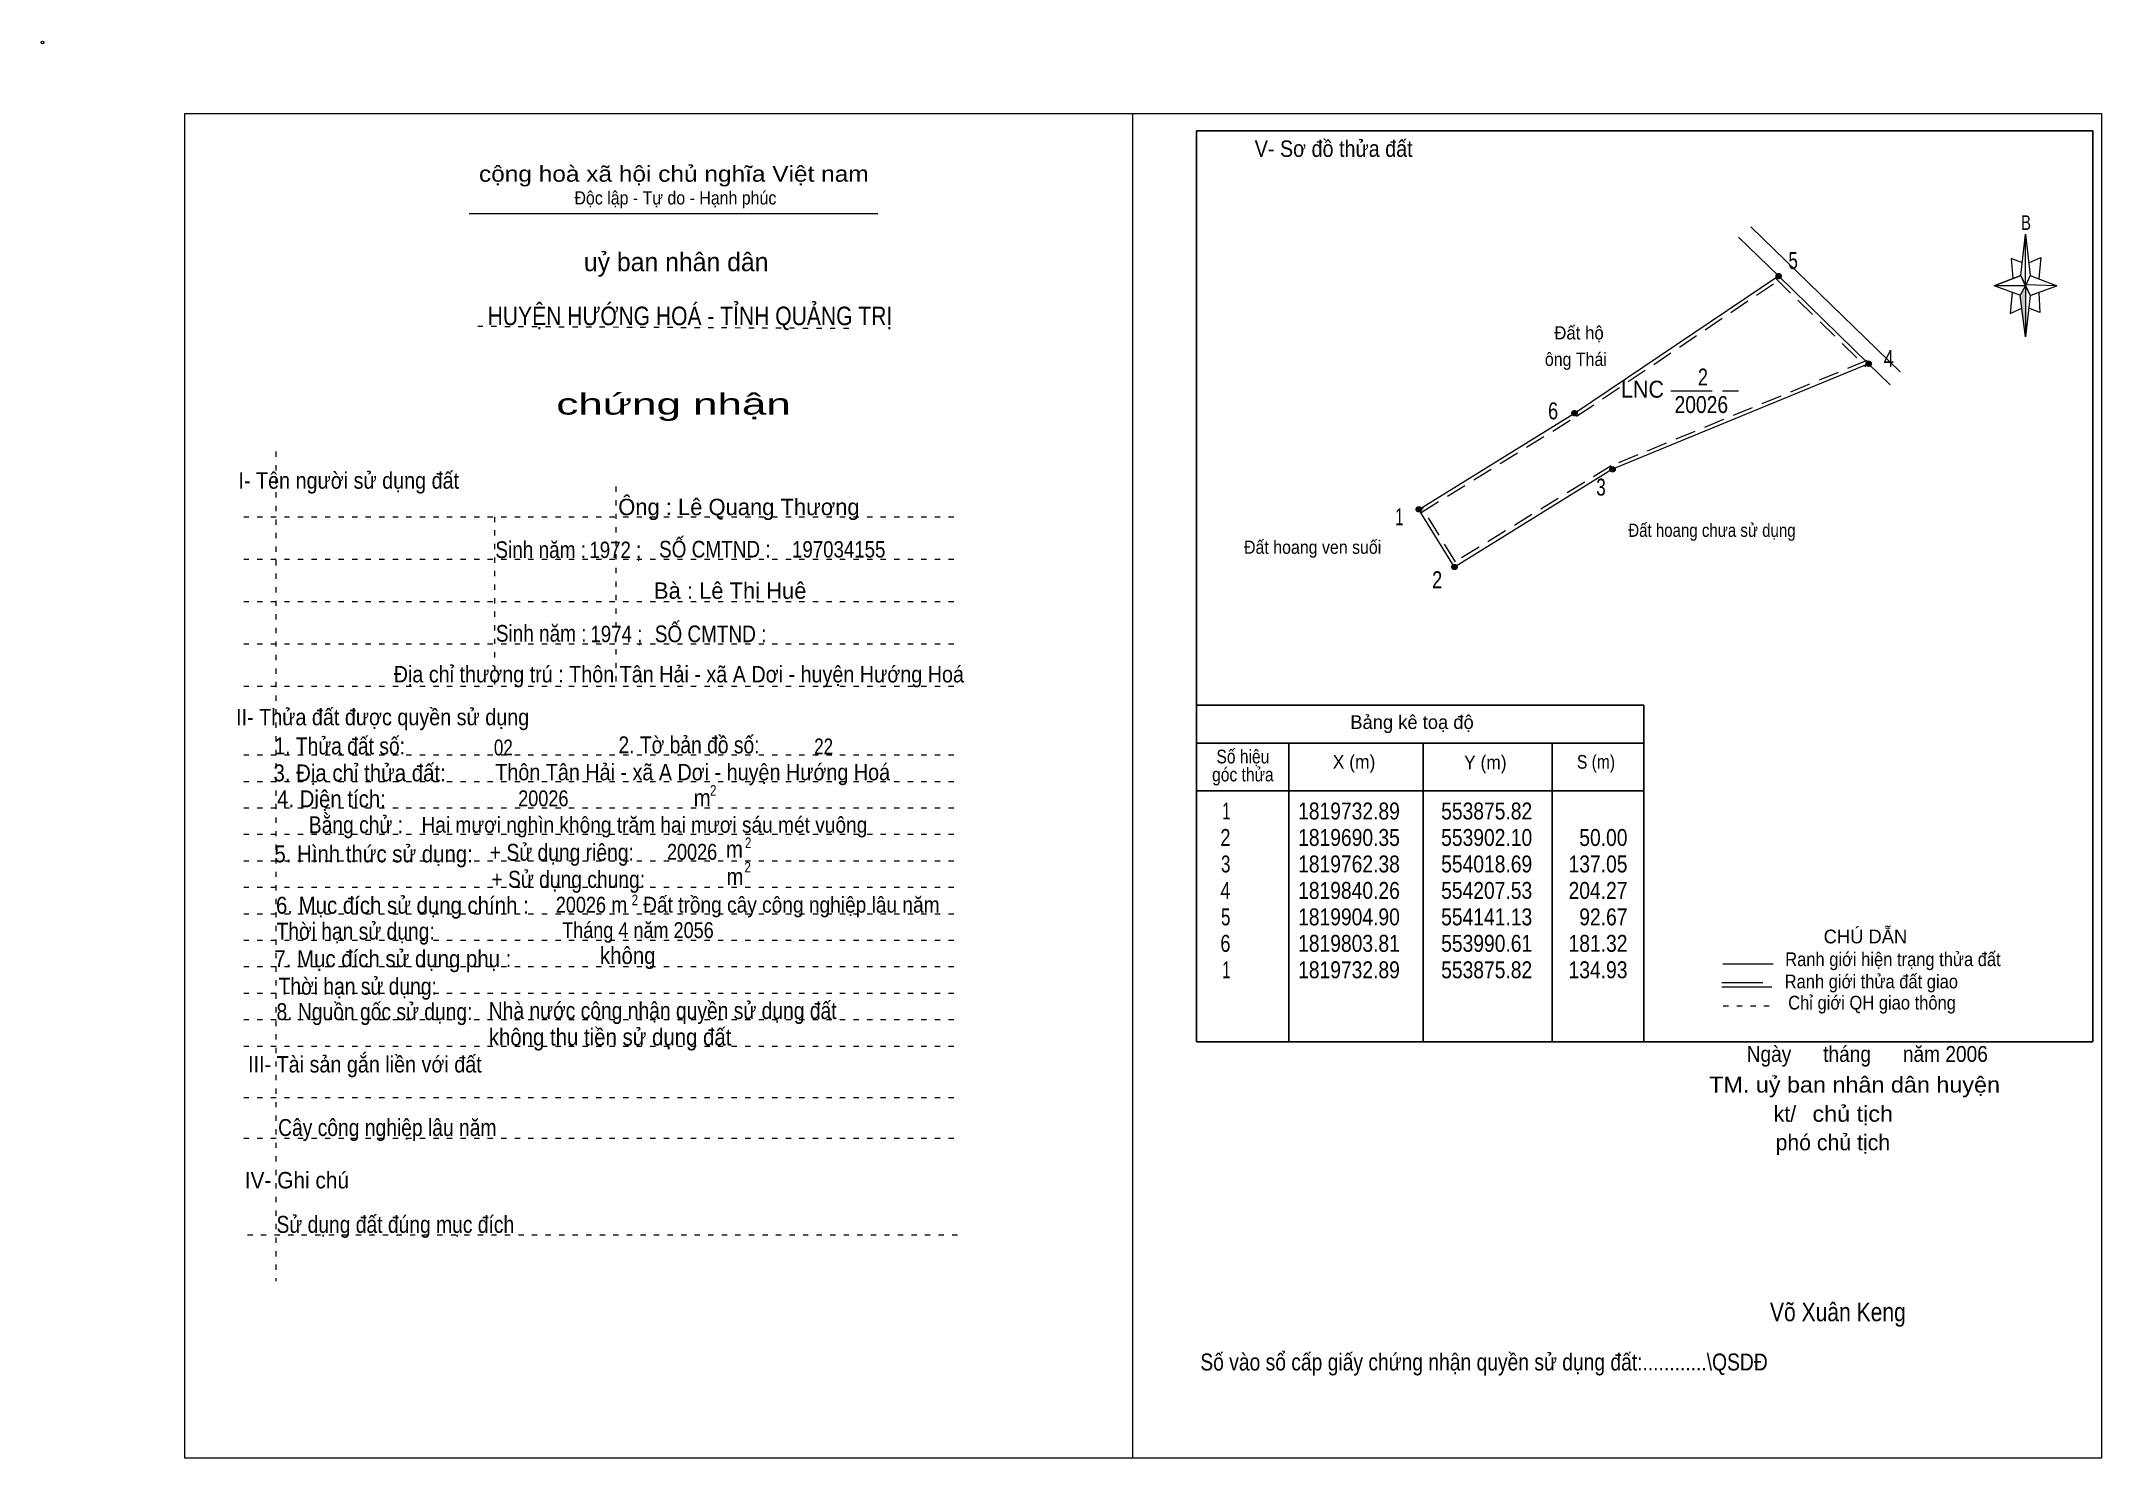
# Model space of a CAD drawing. Header units: centimetres. Extents: x -1.6 to 37.4, y -1.3 to 25.5.
import ezdxf
from ezdxf.enums import TextEntityAlignment as Align

# ---------------------------------------------------------------- set-up
doc = ezdxf.new("R2010")
doc.units = ezdxf.units.CM
doc.header["$LTSCALE"] = 0.13
for name, pattern in [('DOTTED', [1.5, 0.3, -1.2]), ('LONG_DASHED', [7.5, 6, -1.5]), ('MEDIUM_DASHED', [4.5, 3, -1.5])]:
    doc.linetypes.add(name, pattern=pattern)
for name, color, linetype, lineweight in [('1', 7, 'DOTTED', 13), ('10', 7, 'Continuous', 13), ('2', 7, 'Continuous', 25), ('3', 7, 'Continuous', 13), ('30', 7, 'Continuous', 13), ('32', 7, 'LONG_DASHED', 13), ('33', 7, 'LONG_DASHED', 13), ('35', 7, 'Continuous', 13)]:
    doc.layers.add(name, color=color, linetype=linetype, lineweight=lineweight)

msp = doc.modelspace()

# ---------------------------------------------------------------- hatches: boundary and pattern name
at = {"layer": '30'}
msp.add_hatch(color=256, dxfattribs=at).paths.add_polyline_path([(35.91, 20.87), (35.91, 19.91), (35.81, 20.69)])
at = {"layer": '32'}
for points in [[(31.2955, 21.0572, 1), (31.1955, 21.0572, 1)], [(32.9966, 19.4012, 1), (32.8966, 19.4012, 1)], [(27.4394, 18.4674, 1), (27.3394, 18.4674, 1)], [(28.1588, 17.406, 1), (28.0588, 17.406, 1)], [(24.4986, 16.6505, 1), (24.3986, 16.6505, 1)], [(25.1718, 15.5606, 1), (25.0718, 15.5606, 1)]]:
    msp.add_hatch(color=256, dxfattribs=at).paths.add_polyline_path(points)

# ---------------------------------------------------------------- linework, layer by layer
at = {"layer": '1', "linetype": 'Continuous'}
msp.add_line((6.51, 22.24), (14.23, 22.24), dxfattribs=at)
at = {"layer": '1'}
for p, q in [((6.67, 20.11), (13.82, 20.07)), ((2.86, 17.74), (2.86, 2.07)), ((9.28, 17.08), (9.28, 13.31)), ((2.25, 16.51), (15.75, 16.51)), ((6.99, 16.51), (6.99, 13.31)), ((2.25, 15.71), (15.75, 15.71)), ((2.25, 14.91), (15.75, 14.91)), ((2.25, 14.11), (15.75, 14.11)), ((2.25, 13.31), (15.75, 13.31)), ((2.25, 12.01), (15.75, 12.01)), ((2.25, 11.51), (15.75, 11.51)), ((2.25, 11.01), (15.75, 11.01)), ((2.25, 10.51), (15.75, 10.51)), ((2.25, 10.01), (15.75, 10.01)), ((2.25, 9.51), (15.75, 9.51)), ((2.25, 9.01), (15.75, 9.01)), ((2.25, 8.51), (15.75, 8.51)), ((2.25, 8.01), (15.75, 8.01)), ((2.25, 7.51), (15.75, 7.51)), ((2.25, 7.01), (15.75, 7.01)), ((2.25, 6.51), (15.75, 6.51)), ((2.25, 5.54), (15.75, 5.54)), ((2.25, 4.77), (15.75, 4.77)), ((2.32, 2.94), (15.82, 2.94))]:
    msp.add_line(p, q, dxfattribs=at)
at = {"layer": '10'}
for p, q in [((30.72, 21.99), (33.54, 19.25)), ((31.24, 21.06), (30.49, 21.79)), ((32.94, 19.4), (33.35, 19))]:
    msp.add_line(p, q, dxfattribs=at)
at = {"layer": '10', "linetype": 'MEDIUM_DASHED'}
msp.add_line((31.19, 21.01), (32.89, 19.35), dxfattribs=at)
at = {"layer": '10'}
for points in [[(24.45, 16.65), (27.39, 18.47), (31.24, 21.06), (32.94, 19.4)], [(32.94, 19.4), (28.11, 17.41), (25.12, 15.56), (24.45, 16.65)]]:
    msp.add_lwpolyline(points, dxfattribs=at)
at = {"layer": '10', "linetype": 'MEDIUM_DASHED'}
for points in [[(24.49, 16.59), (27.43, 18.41), (31.28, 21)], [(32.91, 19.46), (28.08, 17.47), (25.14, 15.66), (24.51, 16.69)]]:
    msp.add_lwpolyline(points, dxfattribs=at)
at = {"layer": '10'}
msp.add_circle((-1.55, 25.47), 0.025, dxfattribs=at)
at = {"layer": '2'}
for p, q in [((20.25, 12.95), (28.7, 12.95)), ((28.7, 6.59), (28.7, 12.95)), ((20.25, 12.23), (28.7, 12.23)), ((21.99, 6.59), (21.99, 12.23)), ((24.53, 10.89), (24.53, 12.23)), ((26.97, 12.23), (26.97, 6.59)), ((20.25, 11.33), (28.7, 11.33))]:
    msp.add_line(p, q, dxfattribs=at)
msp.add_lwpolyline([(37.18, 23.8), (20.25, 23.8), (20.25, 6.59), (37.18, 6.59)], close=True, dxfattribs=at)
msp.add_lwpolyline([(24.53, 6.59), (24.53, 10.39), (24.53, 10.89)], dxfattribs=at)
at = {"layer": '3'}
msp.add_line((19.04, 24.12), (19.04, -1.27), dxfattribs=at)
for points in [[(19.04, 24.12), (1.13, 24.12), (1.13, -1.27), (19.04, -1.27)], [(19.04, -1.27), (37.35, -1.27), (37.35, 24.12), (19.04, 24.12)]]:
    msp.add_lwpolyline(points, dxfattribs=at)
at = {"layer": '30'}
for p, q in [((35.82, 21.07), (35.91, 21.85)), ((36, 21.07), (36.5, 20.87)), ((35.82, 20.69), (35.32, 20.87)), ((36, 20.69), (35.91, 19.91)), ((36.16, 20.75), (36.18, 20.37)), ((36.18, 20.37), (35.97, 20.45))]:
    msp.add_line(p, q, dxfattribs=at)
for points in [[(35.91, 21.85), (36, 21.07), (35.91, 20.87)], [(35.91, 20.87), (35.32, 20.87), (35.82, 21.07), (36, 20.69), (36.5, 20.87), (35.91, 20.89)], [(35.91, 20.87), (35.91, 19.91), (35.81, 20.69)]]:
    msp.add_lwpolyline(points, close=True, dxfattribs=at)
for points in [[(35.97, 21.31), (36.2, 21.41), (36.16, 21.01)], [(35.91, 20.87), (35.82, 21.07), (35.32, 20.87)], [(35.85, 21.31), (35.64, 21.39), (35.67, 21.01)], [(35.66, 20.75), (35.62, 20.35), (35.84, 20.45)], [(35.91, 20.87), (36, 20.69), (36.5, 20.87)]]:
    msp.add_lwpolyline(points, dxfattribs=at)
at = {"layer": '32'}
for centre in [(31.2455, 21.0572), (32.9466, 19.4012), (27.3894, 18.4674), (28.1088, 17.406), (24.4486, 16.6505), (25.1218, 15.5606)]:
    msp.add_circle(centre, 0.05, dxfattribs=at)
at = {"layer": '33'}
msp.add_line((29.21, 18.89), (30.49, 18.89), dxfattribs=at)
at = {"layer": '35'}
for p, q in [((30.19, 8.06), (31.14, 8.06)), ((30.17, 7.63), (31.12, 7.63))]:
    msp.add_line(p, q, dxfattribs=at)
at = {"layer": '35', "linetype": 'LONG_DASHED'}
msp.add_line((30.17, 7.71), (31.12, 7.71), dxfattribs=at)
at = {"layer": '35', "linetype": 'DOTTED'}
msp.add_line((30.2, 7.27), (31.19, 7.27), dxfattribs=at)

# ---------------------------------------------------------------- texts
at = {"layer": '1'}
for s, height, width, p in [('V- Sơ đồ thửa đất', 0.31, 0.9, (22.84, 23.31)), ('cộng hoà xã hội chủ nghĩa Việt nam', 0.3, 1.15, (10.375, 22.84)), ('Độc lập - Tự do - Hạnh phúc', 0.25, 0.9, (10.405, 22.41)), ('chứng nhận', 0.4, 1.55, (10.37, 18.44)), ('I- Tên người sử dụng đất', 0.31, 0.9, (4.235, 17.04)), ('II- Thửa đất được quyền sử dụng', 0.31, 0.9, (4.875, 12.57)), ('III- Tài sản gắn liền với đất', 0.31, 0.9, (4.54, 6.01)), ('IV- Ghi chú', 0.31, 0.95, (3.255, 3.82))]:
    msp.add_text(s, height=height, dxfattribs=dict(at, width=width)).set_placement(p, align=Align.CENTER)
msp.add_text('uỷ ban nhân dân', height=0.35, dxfattribs=at).set_placement((10.42, 21.15), align=Align.CENTER)
at = {"layer": '10'}
for s, width, p in [('  Đất hộ', 0.95, (26.83, 19.86)), ('ông Thái', 0.9, (26.83, 19.36))]:
    msp.add_text(s, height=0.25, dxfattribs=dict(at, width=width)).set_placement(p)
for s, height, p in [('Ông : Lê Quang Thương', 0.31, (11.605, 16.54)), ('Bà : Lê Thị Huê', 0.31, (11.44, 14.96)), ('kt/ ', 0.3, (31.42, 5.08)), ('phó chủ tịch ', 0.3, (32.325, 4.54))]:
    msp.add_text(s, height=height, dxfattribs=at).set_placement(p, align=Align.CENTER)
for s, height, width, p in [('Đất hoang chưa sử dụng ', 0.25, 0.85, (30.025, 16.13)), ('Sinh năm :', 0.3149, 0.85, (7.86, 15.73)), ('1972 ;', 0.31, 0.85, (9.27, 15.73)), ('SỐ CMTND :', 0.3149, 0.85, (11.15, 15.74)), ('197034155', 0.31, 0.85, (13.49, 15.74)), ('Đất hoang ven suối ', 0.25, 0.9, (22.485, 15.81)), ('Sinh năm :', 0.3149, 0.85, (7.87, 14.15)), ('1974 ;', 0.31, 0.85, (9.29, 14.14)), ('SỐ CMTND :', 0.3149, 0.85, (11.07, 14.14)), ('Địa chỉ thường trú : Thôn Tân Hải - xã A Dơi - huyện Hướng Hoá', 0.31, 0.9, (10.47, 13.38)), ('02', 0.3, 0.8, (7.155, 12)), ('22', 0.3, 0.8, (13.205, 12.02)), (' Thôn Tân Hải - xã A Dơi - huyện Hướng Hoá', 0.31, 0.9, (10.68, 11.53)), ('20026', 0.3, 0.85, (7.91, 11.04)), ('Hai mươi nghìn không trăm hai mươi sáu mét vuông ', 0.3, 0.9, (9.87, 10.54)), ('20026', 0.3, 0.85, (10.72, 10.03)), ('m   Đất trồng cây công nghiệp lâu năm ', 0.3, 0.9, (12.345, 9.03)), ('20026', 0.3, 0.85, (8.62, 9.03)), ('Tháng 4 năm 2056 ', 0.3, 0.85, (9.745, 8.55)), ('Ngày      tháng      năm 2006', 0.3, 0.9, (32.92, 6.21)), ('TM. uỷ ban nhân dân huyện', 0.3, 1.1, (32.68, 5.63)), ('chủ tịch', 0.3, 1.1, (32.645, 5.08)), ('Võ Xuân Keng ', 0.35, 0.85, (32.42, 1.31))]:
    msp.add_text(s, height=height, dxfattribs=dict(at, width=width)).set_placement(p, align=Align.CENTER)
at = {"layer": '2'}
for s, height, width, p in [('HUYỆN HƯỚNG HOÁ - TỈNH QUẢNG TRỊ', 0.35, 0.85, (10.68, 20.13)), ('Số hiệu', 0.2591, 0.85, (21.125, 11.85)), ('3. Địa chỉ thửa đất:', 0.32, 0.9, (4.44, 11.51)), ('góc thửa', 0.2591, 0.85, (21.125, 11.51)), ('X (m)', 0.2591, 0.95, (23.225, 11.75)), ('Y (m)', 0.2591, 0.95, (25.705, 11.74)), ('S (m)', 0.2591, 0.85, (27.795, 11.75)), ('Số vào sổ cấp giấy chứng nhận quyền sử dụng đất:............\\QSDĐ', 0.32, 0.85, (25.68, 0.38))]:
    msp.add_text(s, height=height, dxfattribs=dict(at, width=width)).set_placement(p, align=Align.CENTER)
msp.add_text('Bảng kê toạ độ', height=0.2591, dxfattribs=at).set_placement((24.32, 12.5), align=Align.CENTER)
for s, height, width, p in [('1. Thửa đất số:', 0.32, 0.85, (2.83, 12.02)), ('2. Tờ bản đồ số:', 0.32, 0.85, (9.33, 12.04)), ('4. Diện tích:', 0.32, 0.9, (2.88, 11.02)), ('m', 0.32, 0.9, (10.75, 11.04)), ('2', 0.2, 0.8, (11.06, 11.24)), ('Bằng chử :', 0.32, 0.85, (3.48, 10.53)), ('5. Hình thức sử dụng:', 0.32, 0.9, (2.83, 9.98)), ('+ Sử dụng riêng:', 0.32, 0.85, (6.9, 10.01)), ('m', 0.32, 0.9, (11.36, 10.07)), ('2', 0.2, 0.8, (11.72, 10.25)), ('+ Sử dụng chung:', 0.32, 0.85, (6.93, 9.5)), ('m', 0.32, 0.9, (11.37, 9.55)), ('2', 0.2, 0.8, (11.71, 9.79)), ('6. Mục đích sử dụng chính : ', 0.32, 0.9, (2.86, 9.01)), ('2', 0.2, 0.8, (9.58, 9.17)), ('Thời hạn sử dụng: ', 0.32, 0.85, (2.87, 8.52)), ('7. Mục đích sử dụng phụ : ', 0.32, 0.9, (2.83, 8)), ('không', 0.32, 0.9, (8.98, 8.06)), ('Thời hạn sử dụng: ', 0.32, 0.85, (2.91, 7.48)), ('8. Nguồn gốc sử dụng: ', 0.32, 0.85, (2.87, 7)), ('Nhà nước công nhận quyền sử dụng đất  ', 0.32, 0.85, (6.88, 7.02)), ('không thu tiền sử dụng đất', 0.32, 0.9, (6.88, 6.52)), ('Cây công nghiệp lâu năm', 0.32, 0.85, (2.9, 4.81)), ('Sử dụng đất đúng mục đích', 0.32, 0.85, (2.87, 2.98))]:
    msp.add_text(s, height=height, dxfattribs=dict(at, width=width)).set_placement(p)
at = {"layer": '30', "width": 0.75}
msp.add_text('B', height=0.2756, dxfattribs=at).set_placement((35.92, 21.93), align=Align.CENTER)
at = {"layer": '30'}
for s, width, p in [('1', 0.65, (20.89, 10.79)), ('1819732.89', 0.85, (24.09, 10.79)), ('553875.82', 0.85, (26.59, 10.79)), ('553875.82', 0.85, (26.59, 10.79)), ('2', 0.8, (20.89, 10.29)), ('1819690.35', 0.85, (24.09, 10.29)), ('553902.10', 0.85, (26.59, 10.29)), ('50.00', 0.85, (28.39, 10.29)), ('3', 0.75, (20.89, 9.79)), ('1819762.38', 0.85, (24.09, 9.79)), ('554018.69', 0.85, (26.59, 9.79)), ('137.05', 0.85, (28.39, 9.79)), ('4', 0.8, (20.89, 9.29)), ('1819840.26', 0.85, (24.09, 9.29)), ('554207.53', 0.85, (26.59, 9.29)), ('204.27', 0.85, (28.39, 9.29)), ('5', 0.75, (20.89, 8.79)), ('1819904.90', 0.85, (24.09, 8.79)), ('554141.13', 0.85, (26.59, 8.79)), ('92.67', 0.85, (28.39, 8.79)), ('6', 0.8, (20.89, 8.29)), ('1819803.81', 0.85, (24.09, 8.29)), ('553990.61', 0.85, (26.59, 8.29)), ('181.32', 0.85, (28.39, 8.29)), ('1', 0.65, (20.89, 7.79)), ('1819732.89', 0.85, (24.09, 7.79)), ('553875.82', 0.85, (26.59, 7.79)), ('134.93', 0.85, (28.39, 7.79))]:
    msp.add_text(s, height=0.32, dxfattribs=dict(at, width=width)).set_placement(p, align=Align.RIGHT)
at = {"layer": '32'}
for s, width, p in [('5', 0.75, (31.52, 21.19)), ('4', 0.8, (33.325, 19.34)), ('6', 0.8, (26.985, 18.35)), ('3', 0.75, (27.89, 16.91)), ('1', 0.65, (24.08, 16.35)), ('2', 0.8, (24.795, 15.16))]:
    msp.add_text(s, height=0.32, dxfattribs=dict(at, width=width)).set_placement(p, align=Align.CENTER)
at = {"layer": '33', "width": 0.95}
msp.add_text('LNC', height=0.32, dxfattribs=at).set_placement((29.08, 18.76), align=Align.RIGHT)
at = {"layer": '33'}
for s, width, p in [('2', 0.8, (29.815, 18.99)), ('20026', 0.85, (29.785, 18.47))]:
    msp.add_text(s, height=0.32, dxfattribs=dict(at, width=width)).set_placement(p, align=Align.CENTER)
at = {"layer": '35'}
msp.add_text('CHÚ DẪN', height=0.2591, dxfattribs=at).set_placement((32.885, 8.45), align=Align.CENTER)
at = {"layer": '35', "width": 0.9}
for s, p in [('Ranh giới hiện trạng thửa đất', (33.405, 8.02)), ('Ranh giới thửa đất giao ', (33.04, 7.6)), ('Chỉ giới QH giao thông', (33.01, 7.2))]:
    msp.add_text(s, height=0.2591, dxfattribs=at).set_placement(p, align=Align.CENTER)

doc.saveas('drawing.dxf')
